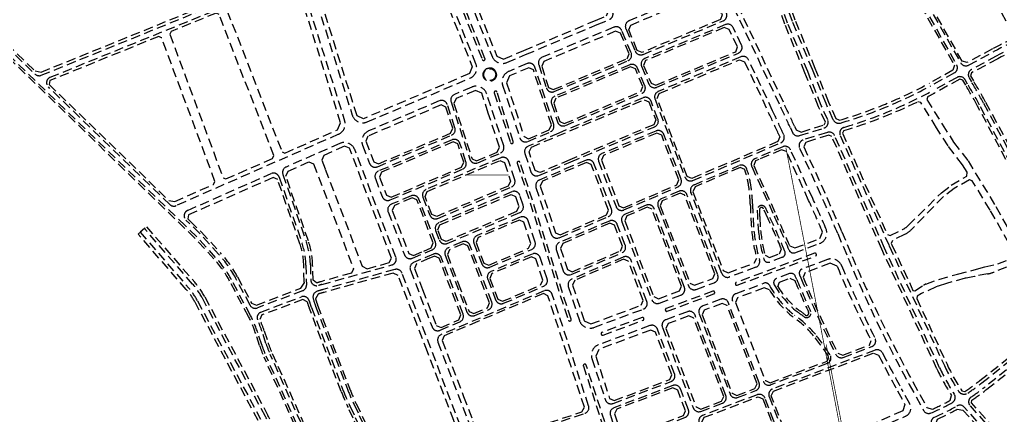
# Model space of a CAD drawing. Header units: metres. Extents: x 566631 to 571261, y 2062953 to 2068466.
# Drawn here: x 567717 to 569040, y 2066754 to 2067288 of the extents above; entities that cross this region are included whole.
import ezdxf

# ---------------------------------------------------------------- set-up
doc = ezdxf.new("R2010")
doc.units = ezdxf.units.M
doc.linetypes.add('HIDDEN', pattern=[0.375, 0.25, -0.125])
for name, color, linetype in [('DienHT', 1, 'CONTINUOUS'), ('Khung ban ve', 7, 'CONTINUOUS'), ('LogDg phu', 7, 'CONTINUOUS'), ('ViaHeSphu', 32, 'CONTINUOUS')]:
    doc.layers.add(name, color=color, linetype=linetype)
doc.linetypes.add('DIEN10KV', pattern='A,12.7,-5.08,["10KV",Standard,S=2.54,R=0,X=-2.54,Y=-1.27],-9.08', length=26.86)
doc.linetypes.add('DIEN22KV', pattern='A,12.7,-5.08,["22KV",Standard,S=2.54,R=0,X=-2.54,Y=-1.27],-9.08', length=26.86)

msp = doc.modelspace()

# ---------------------------------------------------------------- linework, layer by layer
at = {"layer": 'DienHT', "linetype": 'DIEN22KV', "const_width": 1}
msp.add_lwpolyline([(568750.4168927344, 2067115.062722928), (568802.0455495208, 2066848.869160182), (568860.7537771544, 2066543.857961365), (568860.7537771544, 2066543.857961365)], dxfattribs=at)
at = {"layer": 'DienHT', "linetype": 'DIEN10KV', "const_width": 1}
msp.add_lwpolyline([(568804.7400157839, 2066849.588967201), (568828.5245625777, 2066727.090775813), (568852.1787679545, 2066604.266548709), (568863.7217766722, 2066545.151668258)], dxfattribs=at)
at = {"layer": 'Khung ban ve', "color": 250, "const_width": 0.5}
msp.add_lwpolyline([(568319.0185861208, 2067078.168986404), (568376.37609031, 2067078.168986404)], dxfattribs=at)
msp.add_lwpolyline([(568319.0185861208, 2067078.168986404), (568376.37609031, 2067078.168986404)], dxfattribs=at)
at = {"layer": 'LogDg phu', "linetype": 'HIDDEN', "ltscale": 50}
for points in [[(568084.8612063822, 2067351.835601005, 0.3857000129483844), (568089.3594234255, 2067361.59269972), (568012.955237145, 2067604.913335437, 0.4692103096837983), (568000.1463557569, 2067610.165199229), (567610.6801082082, 2067403.270387099, 0.4142135623790936), (567607.3682264346, 2067392.452280097), (567641.9130313266, 2067327.423894923, 0.0785483068464029), (567698.240053604, 2067252.56933695), (567737.7776825039, 2067214.312854538, 0.2968628235798705), (567746.3478648246, 2067212.648823803), (567992.3687021811, 2067312.448867513), (568084.8612063822, 2067351.835601004)], [(568281.632557764, 2067419.513309305), (568354.3081728636, 2067238.026049705, 0.420381577504846), (568374.1007375151, 2067229.797471734), (568399.3171633314, 2067240.515404063), (568495.8678432521, 2067280.967387508), (568512.4260091643, 2067287.90478716, 0.4159209931380634), (568516.6950290691, 2067298.417693247), (568437.0291553668, 2067485.498354828, 0.414213562373095), (568426.5343849801, 2067489.72443984), (568303.8541711094, 2067437.482661654), (568285.9248891614, 2067429.847709439, 0.4078749683850534), (568281.6325577642, 2067419.513309305)], [(568106.9046979607, 2067345.77269119), (568165.5402129219, 2067159.039064795, 0.4431113964215293), (568185.7188131596, 2067149.728046666), (568324.3919119048, 2067208.669345448, 0.4080723318739908), (568332.4493750702, 2067228.050320048), (568259.6744519917, 2067409.785573875, 0.420580694254702), (568249.1134352197, 2067414.17202914), (568111.4029150037, 2067355.529789906, 0.3857000129572137), (568106.9046979608, 2067345.77269119)], [(568823.8808621631, 2067148.23461511, -0.3761676021640667), (568814.3129875032, 2067152.668229661), (568804.644852943, 2067174.477055077), (568786.3257847361, 2067220.24098721), (568759.3109093636, 2067285.365499977), (568735.3083044661, 2067351.057917455, -0.4313641506696754), (568740.5186491343, 2067361.464527991), (568873.6348239725, 2067401.494203267, -0.3516646878205615), (568882.9194823618, 2067397.740457098), (568899.2226314208, 2067368.613338987, 0.0270689173346393), (568934.895333048, 2067307.761125763), (568980.7244374447, 2067226.72936212, -0.4187821846252021), (568977.5903873671, 2067215.767108886), (568946.0937878478, 2067198.595380023, -0.0526550748731018), (568823.880862199, 2067148.234614989)], [(567758.4075169098, 2067209.986877992), (567995.0558442943, 2067305.984898609), (568085.5163911335, 2067344.506349408, -0.4433138350869086), (568096.2832935513, 2067339.542592725), (568155.3964208482, 2067151.28793793, -0.3823345870829578), (568147.12376182, 2067133.063271552), (567928.340502619, 2067036.849770943, -0.3047518507686627), (567919.5570872433, 2067038.423687834), (567755.8518183086, 2067196.824378938, -0.5421831543117327), (567758.4075169096, 2067209.986877992)], [(568712.1603026239, 2067352.716220227, 0.003422760220562704), (568680.2756923755, 2067342.014943622, 0.4500697631107843), (568671.6488157967, 2067321.282653321, -0.0023636765255383), (568679.8433765064, 2067304.178278298), (568743.4216999395, 2067169.846199458, -0.0038824073437812), (568756.5293794118, 2067141.586089865), (568759.2755277443, 2067135.542910464, 0.3783472389600339), (568768.9423374954, 2067131.215911942), (568801.8587960534, 2067141.489706057, 0.4482345643548724), (568806.7888196004, 2067152.368573563), (568798.1936817975, 2067171.756994214), (568779.8433093438, 2067217.59912931), (568752.7875878139, 2067282.822109536), (568728.3083047315, 2067349.819141345, 0.4013233229618085), (568718.3834390885, 2067354.701767802, 0.0017123829861753), (568712.1603020539, 2067352.71622004)], [(568658.9325399725, 2067319.992666756, 0.3875075220764906), (568640.1424902645, 2067327.447706429), (568612.3692214862, 2067316.940588594), (568583.9104109528, 2067304.844051638), (568538.8130756625, 2067285.949553308, 0.4142135623557235), (568534.5259200574, 2067275.479582113), (568547.2779772093, 2067245.043008088, 0.4142135623652329), (568557.7479484039, 2067240.755852483), (568665.8890156965, 2067286.06387794, 0.4275449078348104), (568670.0286069319, 2067296.864816688), (568668.9968778957, 2067299.044715414, 0.0029137928370708), (568658.9325399693, 2067319.992666754)], [(568555.7793486449, 2067224.751958738), (568565.8264239784, 2067200.771627689, 0.4142135623635859), (568576.2963951732, 2067196.484472083), (568686.4443554385, 2067242.633328506, 0.4275449078285262), (568690.5839466739, 2067253.434267254), (568679.4498043128, 2067276.9591482, 0.4010067137206239), (568669.1273974874, 2067280.915336252), (568560.06650425, 2067235.221929933, 0.4142135623685271), (568555.7793486447, 2067224.751958738)], [(569112.5465408277, 2067272.383644937, 0.043080790012444), (569034.1901482278, 2067238.421499863), (569000.6259295254, 2067220.298307816, 0.4199716497987101), (568997.4634277654, 2067209.32061751), (569000.6390094289, 2067203.705779816, -0.0163767425498413), (569016.994518012, 2067175.111757656), (569094.2562852788, 2067029.144561594), (569122.0918872529, 2066971.093823992), (569162.8823114536, 2066886.025995594, 0.3920925082310603), (569172.9963084937, 2066882.029233009), (569217.8702460693, 2066899.486093328, 0.0242973288909605), (569226.4304088182, 2066903.304621173), (569316.3471040933, 2066948.773030858, 0.4295298712572397), (569319.6788560275, 2066959.888494194), (569283.0864080384, 2067023.771275141), (569236.9614920896, 2067107.919318531), (569202.880488294, 2067168.18013695), (569174.830893235, 2067218.577475457), (569144.785065152, 2067276.067628979, 0.3684588840700843), (569135.1565558282, 2067279.948759656), (569112.5465408468, 2067272.383644943)], [(568058.5595033446, 2066513.898176384), (568075.8680527754, 2066514.025445129, 0.4026509643932814), (568087.7735664366, 2066525.637766636), (568088.0938839086, 2066535.555840196, -0.0198665913619254), (568089.2541134892, 2066551.63935411), (568095.3499190349, 2066605.965088272), (568102.4587511313, 2066645.49389672, 0.0208960391177567), (568103.558732051, 2066653.523023497), (568105.9446028562, 2066678.731292115, 0.0635668706987091), (568105.1439933273, 2066703.282928108), (568104.5710685058, 2066706.843045601, 0.0661146446801291), (568100.2563721938, 2066721.218006581), (568098.8108689387, 2066724.423544481), (568049.5533270037, 2066833.656724659, -0.0271413619227838), (568043.5609516489, 2066849.135566541), (568038.2793539937, 2066865.338989277, 0.0432131233820892), (568028.3686485947, 2066888.684368823), (568002.9487574124, 2066936.590552644, 0.0637268174827608), (567981.4130394458, 2066967.069742108), (567955.631601704, 2066995.169165721), (567940.2346990369, 2067010.067159164), (567694.0678482584, 2067248.25741133, -0.0785483068464243)], [(568747.6100409415, 2067132.208117046), (568745.6044699164, 2067136.621580572, 0.0038824073302834), (568732.575201394, 2067164.712636436), (568700.0051440552, 2067233.528598765, 0.4010067137192772), (568689.6827372301, 2067237.484786816), (568578.3105569968, 2067190.823017112, 0.4053206808252015), (568573.9326818968, 2067180.579176582), (568614.3249483308, 2067075.283510207, 0.4254584714605873), (568624.94296447, 2067070.794504302), (568743.4755012605, 2067121.544160993, 0.4206687823881205), (568747.6100409415, 2067132.208117046)], [(568360.1152646232, 2067213.508295876, 1), (568342.1152646228, 2067213.508295876, 1)], [(568949.4445142562, 2067192.449435626, -0.0516709319588205), (568828.7315101598, 2067142.392118137, 0.4520495027428676), (568823.7043981293, 2067131.483622282), (568889.7574407894, 2066982.484943522), (568964.1041924723, 2066821.204313587, 0.0332387489644907), (568983.1352221546, 2066786.730855259, 0.4203516407607388), (568995.7286585148, 2066784.124570862, 0.0197184345220533), (569014.6012081716, 2066797.91985202), (569058.4361536249, 2066832.694133925, -0.0736620386409435), (569084.7875464247, 2066847.714258181), (569152.4335822924, 2066874.029920745, 0.4366861312330234), (569156.7467406453, 2066884.944572262), (569115.7493986392, 2066970.443924688), (569088.8976061376, 2067026.44294214), (569011.6915654507, 2067172.304856494, 0.0164333376713954), (568995.4721269383, 2067200.653546207), (568992.0484714364, 2067206.707010425, 0.4096596515468622), (568981.2556179704, 2067209.792630007), (568949.4445143007, 2067192.449435649)], [(568298.9137574079, 2067176.85746773), (568324.1521261471, 2067099.571710339, 0.4397105859400415), (568334.8862662283, 2067094.692573132), (568365.3701187901, 2067107.649360556, 0.3891680866154892), (568369.8455380788, 2067117.495318052), (568346.9761734023, 2067187.526633794, 0.4397105859797211), (568326.8496607497, 2067196.675016058), (568303.3891766965, 2067186.703425226, 0.3891680866136108), (568298.9137574075, 2067176.85746773)], [(568957.7558849133, 2066818.254834072), (568883.3788792758, 2066979.601094001), (568816.1718333814, 2067131.202907306, 0.3809917600443357), (568806.4747361845, 2067135.59738288), (568773.7641851355, 2067125.387856048, 0.4510131724016183), (568768.8644490341, 2067114.441511491), (568797.5061884682, 2067051.412443587, -0.007087609813752332), (568820.2968266461, 2066999.31090412), (568834.2499174622, 2066966.140044905, 0.02642406657281942), (568916.842483718, 2066795.60056567), (568936.042787409, 2066760.77368732, 0.384516288836989), (568946.1743029015, 2066757.271946006, 0.02677567969332722), (568974.6798634053, 2066771.215738378, 0.4330856724836992), (568977.509573656, 2066782.537366415, -0.03365917659321261), (568957.7558849005, 2066818.254834099)], [(568168.940319291, 2067112.36795312, 0.4284836386867742), (568148.8945583267, 2067120.732897148), (568076.4893338096, 2067088.891520717, 0.3908772862600305), (568072.1518578614, 2067078.945893973), (568103.5928916817, 2066988.333123245, -0.0780149293577969), (568109.2580758019, 2066956.891723018), (568109.7144376204, 2066936.66192064, 0.4942825158247872), (568119.9847716434, 2066929.171860854, -0.00393215218389196), (568124.4588683245, 2066930.459119525), (568219.1324334888, 2066956.893629513, 0.4418880545832342), (568224.4515837596, 2066967.460752833), (568168.940319291, 2067112.36795312)], [(568754.9440272364, 2066976.705435112, 0.4013463860179203), (568762.5624671736, 2066973.421683433), (568795.9479531253, 2066985.849856402, 0.4283076878508445), (568804.5058270307, 2067005.807319299, 0.0055691158506067), (568786.5812790791, 2067046.44793406), (568756.7138425858, 2067112.174273314, 0.4077876735345745), (568746.2818364145, 2067116.21888333), (568708.5820219179, 2067100.077723317, 0.4206687822942198), (568704.4474822389, 2067089.413767265), (568734.6879594809, 2067022.866513808, -0.006506451846918), (568754.9440272611, 2066976.705435123)], [(568444.7062790324, 2066993.626241834), (568510.868225591, 2067021.953451943, 0.4030557525406504), (568515.1887345591, 2067032.172994689), (568491.6500875811, 2067093.534184293, 0.4231627183751505), (568481.0893968856, 2067098.047470561), (568462.6916593451, 2067090.339342802), (568417.8724582706, 2067071.289491437, 0.3891680867036537), (568413.39703898, 2067061.44353394), (568433.9527661018, 2066998.497114724, 0.4404962572619631), (568444.706279032, 2066993.626241834)], [(568709.9514135617, 2066953.836547685), (568674.4640503376, 2066940.62592409, -0.4113089072063473), (568664.2037799989, 2066945.258005768), (568622.210224843, 2067054.727955438, -0.4030573601334253), (568626.530774493, 2067064.947515603), (568687.0956403323, 2067090.878337909, -0.4435910959228001), (568697.8744627293, 2067085.928579678, -0.0487256973396804), (568703.6798101054, 2067060.601970824, -0.0254737783823164), (568705.410579381, 2067039.125118717, 0.0053214994487347), (568706.1592470101, 2067020.474534956, 0.0088902166323174), (568707.3886660296, 2067002.5661966, 0.0446714079429164), (568714.8527961868, 2066963.531050714, -0.3915047555011946), (568709.9514135617, 2066953.836547685, 5.552643686455902)], [(568293.729655209, 2066985.896084739), (568391.5520219564, 2067027.474281218, 0.3891680866202217), (568396.0274412446, 2067037.320238713), (568391.656474025, 2067050.705157349, 0.439710585964228), (568380.9223339437, 2067055.584294555), (568282.4493552882, 2067013.729563469, 0.4036891858090061), (568278.1081180857, 2067003.505168547), (568283.1296972136, 2066990.396784521, 0.4248168470838066), (568293.729655209, 2066985.896084739)], [(568720.746778461, 2066964.744027008, -0.0451479992057853), (568713.3628658629, 2067003.123481882, -0.0139193152008694), (568711.7419950668, 2067030.843796818, -0.8161875295811157), (568723.1828707991, 2067033.550346475, -0.0082788445160583), (568749.1078089973, 2066975.100352341, -0.4273209552340473), (568745.6768165886, 2066967.135784632), (568728.6058471948, 2066960.780898539, -0.4366718292284395), (568720.7467793573, 2066964.744027266)], [(568058.670893617, 2066513.898478422, -0.428087776788788), (568046.592155729, 2066526.375427888), (568047.1396219718, 2066540.129369692), (568060.4825342322, 2066694.567092553, 0.1449760631919197), (568048.6738243675, 2066752.298297579), (567963.611083256, 2066911.886288755, 0.0564276878372632), (567950.3834751834, 2066931.119948934), (567885.3782534542, 2067005.960968396), (567879.7159434996, 2067001.042813663), (567944.7211652289, 2066926.201794201, -0.0564276878181174), (567956.9925606683, 2066908.358519098), (568042.055301781, 2066748.770527919, -0.1449760631919197), (568053.0103699688, 2066695.212663013), (568039.6524779815, 2066540.601557098), (568039.0389921404, 2066525.189011272, -0.4004741393372895), (568027.1367200689, 2066513.6666095), (568008.1760458909, 2066513.527192779, 0.1450850854475126), (567909.9632183514, 2066483.628661577), (567745.2221855847, 2066374.828894912, -0.6176505986024498), (567726.6297684886, 2066385.546460056), (567728.793776435, 2066422.357467605), (567726.2232799886, 2066467.781951574), (567711.2140616528, 2066517.870888848)], [(568817.8250768329, 2066836.148860676, 0.3861264748968446), (568827.8318525982, 2066832.213316005), (568866.3552822993, 2066846.813667666, 0.4435265676684345), (568870.6838573542, 2066857.855365279, -0.0149544042924038), (568825.5217433759, 2066955.966421942, 0.4010578433283185), (568806.4814643109, 2066964.162071849), (568772.3516225312, 2066951.456802927, 0.4265118687917944), (568768.9142410068, 2066943.507366166), (568770.6477632303, 2066939.386241866, 0.0152351769653123), (568817.8250768984, 2066836.148860708)], [(568175.0838441561, 2066753.932099461), (568191.6651982021, 2066718.975562862, -0.0792946513970787), (568221.348036331, 2066627.396362095, -0.0237007289004742), (568224.4558817918, 2066599.212455132), (568228.9178734658, 2066527.5091807, 0.4715908907906997), (568238.9126856421, 2066520.26273697), (568356.067112326, 2066550.677438397, 0.4196438798697929), (568361.761643957, 2066560.573940995), (568333.350082455, 2066662.239341458), (568311.7036332542, 2066739.697066773), (568232.7155336593, 2066945.88844933, 0.3870702331299271), (568223.0934887321, 2066950.731877511), (568126.3413847366, 2066923.717003244, 0.007279190113542612), (568118.270874713, 2066921.3363988, 0.4009284949032153), (568112.9060963326, 2066911.672642078, 0.02769555515208818), (568116.1940352926, 2066901.450785489), (568159.2036471404, 2066789.428214869, 0.0190844642849442), (568168.1284539334, 2066768.595338191), (568175.083844156, 2066753.93209946)], [(568774.4848528904, 2066887.159767217, 0.7913794104138381), (568783.74663906, 2066894.274188695, -0.00624228429701), (568765.1171411232, 2066937.05982421), (568763.091675967, 2066941.874988136, 0.4020212826480682), (568755.4678132774, 2066945.171589586), (568737.8305437561, 2066938.605891047, 0.4617473282342625), (568734.7046667443, 2066930.02300513, 0.0954076076950561), (568765.4204084413, 2066894.006522352, -0.0185013721038563), (568774.4848528901, 2066887.159767217)], [(569000.352989969, 2066778.79999381, 0.4548205589435198), (568998.8800115397, 2066766.830697773), (569079.8953946268, 2066676.532229343, 0.3503928818256195), (569090.9767050676, 2066674.68153359), (569376.5618103638, 2066833.888937194, 0.4237377244055677), (569382.1160403364, 2066854.71515709), (569334.9715422711, 2066933.190654093), (569331.1262492831, 2066939.903733515, 0.3990613559192862), (569320.5743570665, 2066943.066560492), (569229.5892201916, 2066897.057869161, -0.0242973288736875), (569220.4081129989, 2066892.96234966), (569087.3254133504, 2066841.190514511, 0.0736125932369016), (569062.7711781093, 2066827.197958053), (569018.9516343054, 2066792.435894283, -0.0190034136680792), (569000.3529896664, 2066778.799994257)], [(568806.0724649543, 2066823.966524005), (568730.2846897222, 2066795.243012662, -0.4130355195564359), (568719.9802074459, 2066799.858487131, 7.44265e-11), (568678.5308716185, 2066907.909750952, -0.4171241956571831), (568683.2091670709, 2066918.272386891), (568720.7734709639, 2066932.25617814, -0.3742216240435908), (568728.1470574738, 2066929.482360131, 0.1011089872985798), (568761.8283046192, 2066889.196727648, -0.0651947867272916), (568790.1529589137, 2066863.394264623, -0.0251464230253944), (568809.9638348689, 2066835.777779675, -0.4770633439102991), (568806.0724649543, 2066823.966524005, -1.448410529106205)], [(568169.6627975078, 2066751.360669263), (568185.3672640816, 2066718.252772343, -0.4416437550167733), (568180.8836990411, 2066707.309697079), (568133.8144749538, 2066690.118756508, 0.0137074537000322), (568123.3935970028, 2066685.985640591, -0.5226852375428929), (568112.2511472782, 2066692.944415031, 0.0275783817485838), (568111.0677765026, 2066704.236234404), (568110.4948516794, 2066707.796351905, 0.0661146446914275), (568105.7259768101, 2066723.684466664), (568104.2804735547, 2066726.890004565), (568055.0229316275, 2066836.123184726, -0.0271413619513791), (568049.2655513771, 2066850.995013218), (568043.98395372, 2066867.198435959, 0.0267851043477712), (568038.0809987088, 2066882.478602553, -0.4320092690723897), (568042.5465376346, 2066893.238812776), (568097.0056999647, 2066913.851689201, -0.4407011509420889), (568107.5429748425, 2066908.52094977, 0.0235858846428654), (568110.5926895171, 2066899.300221489), (568153.6023013648, 2066787.277650869, 0.0190844642851086), (568162.707407285, 2066766.023907995), (568169.6627975076, 2066751.360669263)], [(568880.6074771275, 2066838.193119821, 0.0075862808186762), (568906.3336980748, 2066789.806998177)], [(569070.630887409, 2066676.376289715), (568990.9679238448, 2066765.167372672, 0.353507188049236), (568981.040659413, 2066766.768829654, -0.02767274996525433), (568951.0257109122, 2066751.736150939, 0.4422778681918337), (568947.2013002917, 2066740.533581892), (569003.5385351344, 2066638.34509277, 0.4087170928909803), (569015.6163469478, 2066634.728377019), (569068.1313374384, 2066662.405794201, 0.4881878365759625), (569070.6308874085, 2066676.376289715)]]:
    msp.add_lwpolyline(points, format="xyb", dxfattribs=at)
for points in [[(568344.6063212935, 2067235.352673897), (568199.8493577624, 2067596.843176364, 1.000000000010675), (568196.1360623864, 2067595.356206833), (568340.8938978955, 2067233.863526842, 0.9915047696054726)], [(568890.5373183163, 2067396.414980214), (568904.5084841854, 2067371.454170678, 0.0271892968854637), (568940.0148065076, 2067310.897184647), (568986.1385874138, 2067229.344394953, 0.4084788244122654), (568996.902989198, 2067226.243338298), (569030.8643169932, 2067244.580951673, -0.0430807900198808), (569110.3254321441, 2067279.021918524), (569129.8253794094, 2067285.546431581, 0.448039578857615), (569134.535254803, 2067296.518640621), (569118.8376494078, 2067330.125789921), (569094.1648233071, 2067383.790259986), (569071.1562221436, 2067433.317769002, 0.0297455351586553), (569063.0339720732, 2067448.386432982, 0.339472375304798), (569048.2337013534, 2067453.998238732), (568895.2143982225, 2067407.983447348, 0.4796569134091218)], [(568537.4568990539, 2067232.254481048, 0.4142135623620418), (568541.7440546588, 2067242.724452243), (568528.9919975058, 2067273.161026266, 0.4142135623794252), (568518.5220263109, 2067277.448181871), (568421.6983108493, 2067236.881804315, 0.3906510963967935), (568417.1849389591, 2067227.019830772), (568427.4627970664, 2067195.546637857, 0.4381752584753), (568438.1589845464, 2067190.651484601)], [(568412.0411462183, 2067223.44305974, 0.4397106070318976), (568401.3070061367, 2067228.322196949), (568376.7323285788, 2067217.877031841, 0.3891680866120036), (568368.3409174132, 2067199.415861536), (568391.58610303, 2067128.233694644, 0.4397105859745972), (568402.3202431117, 2067123.354557436), (568432.8040956685, 2067136.311344859, 0.3891680866214821), (568437.279514957, 2067146.157302354)], [(568556.0053458237, 2067187.983100647, 0.4142135623754175), (568560.2925014289, 2067198.453071843), (568550.2454260954, 2067222.433402892, 0.4142136437433808), (568539.7754549003, 2067226.720558497), (568438.8280743633, 2067184.426482786, 0.3906510963870449), (568434.3147024732, 2067174.564509242), (568442.4124088614, 2067149.767448158, 0.4381752584698797), (568453.1085963415, 2067144.872294902)], [(568360.8743477571, 2067190.066466369, 0.4142135623399661), (568358.4784026732, 2067191.282791636), (568358.2882831807, 2067191.220706383, 0.4142135623622499), (568357.0719579147, 2067188.824761298), (568378.9342678653, 2067121.877281454, 0.4142135623693547), (568381.3302129493, 2067120.660956188), (568381.5203324417, 2067120.723041441, 0.4142135623507612), (568382.7366577075, 2067123.118986526)], [(568304.083046779, 2067141.699639687), (568293.8007484043, 2067173.186429733, 0.4397105859824377), (568283.066608323, 2067178.065566941), (568187.6440272946, 2067137.507369933, 0.4036891858150979), (568179.5042075401, 2067118.336629453), (568188.9016163717, 2067093.805532626, 0.4248168470727124), (568199.501574367, 2067089.304832845), (568299.6076274903, 2067131.853682192, 0.3891680866110895)], [(568577.887254746, 2067153.517981517), (568568.5707831879, 2067177.804414727, 0.4231627181591995), (568558.0100924976, 2067182.317700997), (568444.0292311048, 2067134.562968206), (568402.9163879032, 2067117.088458776, 0.3891680866209968), (568398.4409686143, 2067107.24250128), (568406.5421733961, 2067082.434727305, 0.4397105859952421), (568417.2763134775, 2067077.555590096), (568460.3588557751, 2067095.86729599), (568573.5093796456, 2067143.274140986, 0.4053206808299867)], [(568585.7704229874, 2067132.967922645, 0.423162718184272), (568575.2097322964, 2067137.481208916), (568502.3126097752, 2067106.939391957, 0.4053206808217786), (568497.9347346749, 2067096.695551426), (568521.4092004607, 2067035.501671113, 0.4254584714902359), (568532.0272166007, 2067031.012665209), (568604.7038906778, 2067062.129153213, 0.4030573601299155), (568609.0244403278, 2067072.348713378)], [(568319.0391171433, 2067095.900672346), (568310.9379123624, 2067120.708446324, 0.4397105859671833), (568300.2037722813, 2067125.587583531), (568201.1180556095, 2067083.472415672, 0.4036891858219268), (568196.776818407, 2067073.24802075), (568206.0838753582, 2067048.95277944, 0.4248168470723241), (568216.6838333536, 2067044.452079658), (568314.5636978539, 2067086.05471485, 0.3891680866288472)], [(568376.7004036594, 2067096.504124687, 0.4397105859558481), (568365.9662635782, 2067101.383261895), (568265.2670963018, 2067058.582316657, 0.4036891858090061), (568260.9258590993, 2067048.357921735), (568270.2329160504, 2067024.062680424, 0.4248168470839781), (568280.8328740457, 2067019.561980643), (568380.3261891528, 2067061.850393215, 0.3891680866269306), (568384.8016084412, 2067071.696350711)], [(568391.8449171903, 2067095.227376646, 0.4142135623619029), (568389.448972106, 2067096.443701911), (568389.2588526136, 2067096.381616657, 0.414213562350761), (568388.0425273476, 2067093.985671573), (568457.090422625, 2066882.54495063, 0.4142135623619029), (568459.4863677094, 2066881.328625364), (568459.6764872016, 2066881.390710618, 0.4142135623722575), (568460.8928124678, 2066883.786655702)], [(568056.2855215275, 2067080.0065653, -0.4379413768658309), (568067.0639473054, 2067075.305889942), (568097.9244285333, 2066986.366266474, -0.07801492935798401), (568103.2596019276, 2066956.756404126), (568103.8712721027, 2066929.642026368, -0.3179900192681191), (568098.7052497419, 2066921.97961615), (568037.6704762412, 2066898.877860819, -0.3777712692382486), (568027.7717585848, 2066902.610086767), (568008.248838545, 2066939.402871968, 0.0637268174550671), (567985.8341116898, 2066971.126109968), (567959.9320405489, 2066999.35701302), (567941.2912981772, 2067017.393735317, -0.5328585269167433), (567943.6337637226, 2067030.466120528)], [(568616.9097168403, 2067051.793158609, 0.4254584715059539), (568606.2917006997, 2067056.282164513), (568582.3727476159, 2067046.041274624, 0.4030554755306479), (568578.0522456575, 2067035.821734878), (568619.2174104443, 2066928.511255909, 0.4113089072316717), (568629.4776807821, 2066923.879174233), (568653.8452976253, 2066932.950330405, 0.4171241956447262), (568658.5235930772, 2066943.312966342)], [(568255.6068739544, 2067045.470275859, 0.4248168470909468), (568245.006915959, 2067049.970975641), (568218.300314596, 2067038.619662483, 0.4036891857982863), (568213.9590773942, 2067028.395267561), (568236.1629155081, 2066970.434130348, 0.4248168470821627), (568246.7628735036, 2066965.933430566), (568273.4694748665, 2066977.284743723, 0.4036891857977516), (568277.8107120689, 2066987.509138645)], [(568572.7517376553, 2067032.88693805, 0.4254584714944889), (568562.133721515, 2067037.375943953), (568533.6149789311, 2067025.165656089, 0.4030554755259823), (568529.2944769728, 2067014.946116344), (568569.544960726, 2066910.020052939, 0.4113089072181526), (568579.8052310636, 2066905.387971263), (568608.8589280708, 2066916.203580547, 0.4171241956567214), (568613.5372235226, 2066926.566216485)], [(568412.2298508061, 2066987.704690761), (568402.882306827, 2067016.329045349, 0.4397105859733988), (568392.1481667457, 2067021.208182557), (568334.024662559, 2066996.503500412, 0.4036891857811841), (568329.6834253568, 2066986.27910549), (568340.4223372217, 2066958.246134748, 0.4248168470851132), (568351.0222952173, 2066953.745434966), (568407.7544315172, 2066977.858733265, 0.3891680866276778)], [(568523.0740110714, 2067011.61743992, 0.425458471497892), (568512.4559949308, 2067016.106445824), (568445.2652628857, 2066987.338761636, 0.3884104105729417), (568440.8092164464, 2066977.501068457), (568450.1589214614, 2066948.870096274, 0.4404962572678577), (568460.9124343917, 2066943.999223384), (568529.5061518927, 2066973.367595217, 0.4030557525199798), (568533.8266608603, 2066983.587137964)], [(568324.3644402097, 2066983.391459615, 0.4248168470971212), (568313.7644822139, 2066987.892159398), (568295.3461364465, 2066980.063667564, 0.4036891858121993), (568291.0048992439, 2066969.839272642), (568320.3579250122, 2066893.21581928, 0.4248168470422459), (568330.9578830072, 2066888.715119498), (568349.3762287721, 2066896.54361133, 0.4036891857992125), (568353.717465975, 2066906.768006252)], [(568285.6859140976, 2066966.951626765, 0.4248168471006172), (568275.0859561018, 2066971.452326546), (568248.3793547453, 2066960.101013391, 0.4036891857702847), (568244.0381175429, 2066949.87661847), (568273.3911582257, 2066873.253126161, 0.4248153085718477), (568283.9911013017, 2066868.752465325), (568310.6977026636, 2066880.103778482, 0.4036891857977519), (568315.038939866, 2066890.328173403)], [(568419.0847163883, 2066966.713497397, 0.4397105859662904), (568408.3505763069, 2066971.592634605), (568352.6387764586, 2066947.913017792, 0.4036891858006955), (568348.2975392563, 2066937.68862287), (568359.0364511218, 2066909.655652128, 0.424816847080065), (568369.6364091171, 2066905.154952346), (568423.9568410793, 2066928.243185313, 0.3891678770641484), (568428.4322603678, 2066938.089142808)], [(568541.7119373728, 2066963.031583195, 0.425458471489857), (568531.0939212325, 2066967.520589099), (568461.4714182455, 2066937.711743185, 0.38841041059075), (568457.015371806, 2066927.874050006), (568472.02160726, 2066881.921465494, 0.4261932547605511), (568491.513670625, 2066872.520311751), (568558.249262321, 2066897.363486957, 0.4171240984284892), (568562.9275577735, 2066907.726122896)], [(568790.4646704607, 2066968.870040431, 0.4142135623241873), (568791.5824336594, 2066971.313522667), (568791.5126589695, 2066971.500956646, 0.4142135624297197), (568789.0691767347, 2066972.618719844), (568683.4820867564, 2066933.312578834, 0.4142135623499245), (568682.3643235577, 2066930.869096599), (568682.4340982467, 2066930.681662619, 0.4142135624297197), (568684.8775804818, 2066929.56389942)], [(568435.287125945, 2066917.097949441, 0.4397105859919745), (568424.5529858628, 2066921.977086649), (568285.6075825414, 2066862.92004815, 0.4036891857913516), (568281.2663453385, 2066852.695653228), (568323.1099923302, 2066743.466548205), (568330.566519755, 2066716.784774778, 0.427146065872428), (568340.7609779479, 2066711.335278042), (568479.2609391408, 2066756.69014059, 0.4139720305198049), (568484.3760377753, 2066766.776279735)], [(568653.200223531, 2066917.77159925, 0.4142135623143804), (568654.3179867296, 2066920.215081486), (568654.2482120381, 2066920.402515469, 0.4142135624297198), (568651.8047298032, 2066921.520278668), (568589.008550876, 2066898.143600095, 0.4190676819361066), (568587.901997556, 2066895.670750386), (568587.9748735353, 2066895.484470896, 0.4093760470295618), (568590.4071458915, 2066894.396075172)], [(568672.8506846963, 2066905.964711528, 0.4113089072274461), (568662.5904143585, 2066910.596793205), (568638.2227975158, 2066901.525637033, 0.4171241956482814), (568633.5445020639, 2066891.163001095), (568675.0953345004, 2066782.847153131, 0.4130355195380142), (568685.3998167769, 2066778.231678663), (568709.7124562893, 2066787.446151246, 0.415392587362401), (568714.3465398033, 2066797.792179974)], [(568627.8643151422, 2066889.217961669, 0.41130890726263), (568617.6040448034, 2066893.850043348), (568588.5503477972, 2066883.034434064, 0.4171241956401709), (568583.8720523454, 2066872.671798126), (568625.534953955, 2066764.063805173, 0.4130355195375067), (568635.8394362311, 2066759.448330705), (568664.8275833437, 2066770.434817247, 0.4153925873500219), (568669.4616668578, 2066780.780845975)], [(568557.791059246, 2066882.254320918, 0.4190676818882992), (568558.8976125659, 2066884.727170627), (568558.8247365919, 2066884.913450107, 0.4093760470319671), (568556.3924642357, 2066886.001845831), (568502.4060467569, 2066865.904713326, 0.4142135623499244), (568501.2882835581, 2066863.461231092), (568501.3580582449, 2066863.273797122, 0.4142135624086047), (568503.8015404796, 2066862.156033923)], [(568577.2546493935, 2066870.37786808, 0.411308907240148), (568566.9943790553, 2066875.009949757), (568497.8243983304, 2066849.260542185, 0.4023344966095622), (568488.7985378774, 2066830.5466004), (568506.8918231222, 2066775.140751156, 0.4279383144346128), (568517.331802188, 2066770.143409702), (568595.7076491644, 2066799.847798352, 0.4153925873499807), (568600.3417326782, 2066810.193827079)], [(568911.7173281419, 2066752.883585856, 0.4416603488642011), (568917.4312023133, 2066769.67755458), (568906.3336980889, 2066789.806998151, -0.0075862808227402), (568880.6074770996, 2066838.193119806, 0.3819979999901298), (568870.6524617691, 2066842.025827975), (568732.4938668645, 2066789.663821589, 0.4153925873090499), (568727.8597833515, 2066779.317792861), (568759.8896091563, 2066695.821565741, 0.4273845288264494), (568770.5554996554, 2066691.35324213)], [(568481.1240782202, 2066821.833812692, 0.4142135613689459), (568478.7281331418, 2066823.050137959), (568478.5380136435, 2066822.988052705, 0.4142135623507612), (568477.3216883775, 2066820.59210762), (568508.1433529542, 2066726.208999308, 0.4142135630160996), (568510.5392980425, 2066724.992674043), (568510.7294175306, 2066725.054759296, 0.4142135623760472), (568511.9457427965, 2066727.450704379)], [(568618.9661847949, 2066761.643095226), (568608.2213085736, 2066789.653132833, 0.4130355195331826), (568597.9168262975, 2066794.268607301), (568518.4982130751, 2066764.169011009, 0.4006207269376262), (568513.7286327714, 2066754.204849267), (568523.0515550205, 2066725.655892145, 0.4279383144450569), (568533.4915340864, 2066720.658550691), (568614.332101281, 2066751.297066498, 0.4153925873541624)], [(568729.9323147297, 2066735.825750205, 0.4011641289369684), (568734.2049900207, 2066746.024628077), (568722.2261156989, 2066777.251485729, 0.413035519527469), (568711.9216334224, 2066781.866960198), (568638.0486133671, 2066753.869139657, 0.4153925873483075), (568633.4145298532, 2066743.523110929), (568646.7745176696, 2066708.695928794, 0.4273845288333998), (568657.4404081691, 2066704.227605183)]]:
    msp.add_lwpolyline(points, format="xyb", close=True, dxfattribs=at)
msp.add_circle((568351.1152646232, 2067213.508295876), 9, dxfattribs=at)
at = {"layer": 'ViaHeSphu', "linetype": 'HIDDEN', "ltscale": 50}
for points in [[(568083.28213305, 2067360.918965924), (568008.8661506315, 2067597.907867092), (568002.9526097538, 2067600.332521539), (567615.3714989743, 2067394.439144119), (567613.3015728659, 2067387.677827243), (567644.5624042221, 2067328.831312154, 0.0785483068178036), (567700.3261562628, 2067254.725299774), (567737.8242824278, 2067218.442233639), (567746.0508443369, 2067216.844922014), (567990.8331924023, 2067316.14256403), (568080.1797851233, 2067354.189651913)], [(568643.383845514, 2067322.258949021), (568653.0094617069, 2067318.449117353, -0.0030657955544431), (568663.5736286229, 2067296.477933902), (568664.6463397364, 2067294.211445797), (568662.173722204, 2067287.759941531), (568556.588670481, 2067243.522813758), (568550.0449384846, 2067246.202286011), (568538.4521592555, 2067273.871898761), (568541.1316315089, 2067280.415630758), (568586.2432530301, 2067299.316114612), (568614.6052024462, 2067311.371480341)], [(568739.6384022865, 2067123.16471311), (568631.8146154996, 2067077.000003306), (568623.5829769223, 2067073.475630647), (568617.1957518196, 2067076.175974178), (568576.7873919213, 2067181.513593439), (568579.6081958397, 2067188.11402512), (568687.8678968812, 2067233.471754739), (568694.6184835989, 2067230.884510217), (568727.1519521214, 2067162.145854925, -0.0038824073302738), (568740.1420152218, 2067134.139325808), (568742.1662835468, 2067129.684716967)], [(568751.2690848078, 2067109.65307468), (568744.6041122754, 2067112.237161981), (568713.8381106983, 2067099.064711106), (568709.6605978791, 2067097.276110718), (568707.1327166187, 2067090.75610686), (568737.4191868281, 2067024.10764119, -0.0058450247397376), (568755.6993373446, 2066982.598744077), (568762.3408221612, 2066979.741427891), (568796.1218478644, 2066992.316845586), (568799.9479867428, 2067001.202946733, 0.0058760334058934), (568781.1188243845, 2067043.965679296)], [(568694.856193846, 2067085.524901326), (568688.7527711642, 2067088.324433341), (568627.884036838, 2067062.263509864), (568625.078408148, 2067055.627249777), (568665.912539102, 2066949.179718869), (568672.3891865629, 2066946.255784212), (568707.7311618092, 2066959.412285283), (568711.0626644188, 2066965.969733068, -0.0409388741443204), (568704.4015574893, 2067002.287667521, -0.0089000415916636), (568703.1631115244, 2067020.32231094, -0.0053214994461256), (568702.411882657, 2067039.036699499, 0.0254737783807321), (568700.7056523192, 2067060.209051668, 0.0315806466967592), (568697.1702168026, 2067078.157181038, 0.0005583896675777)], [(568921.7774383703, 2066922.578657092), (568924.2937357342, 2066921.849037884), (568936.1335324643, 2066929.511928009, -0.0579261685362846), (568939.239420194, 2066931.045678485), (568956.8297365115, 2066937.326837448), (568981.7039999999, 2066944.567), (569007.6869999999, 2066951.020999999), (569018.6866934432, 2066954.158564062), (569036.0286886438, 2066958.517323628), (569058.9334972266, 2066966.952521939), (569060.0561343485, 2066969.996718965), (569025.8526228713, 2067030.95465227), (569001.7582119305, 2067070.503722241), (568998.2581596186, 2067071.450085634), (568977.3254158685, 2067060.137115571), (568962.9018330568, 2067048.954329237), (568920.2840598328, 2067005.200634842, -0.0846883141605385), (568910.1895084257, 2066997.922688186), (568894.0704092919, 2066990.02277872), (568892.5923642957, 2066985.959938834), (568893.4023330829, 2066984.132857534)], [(568819.3734893346, 2066955.096508825), (568810.0941972764, 2066959.1047032), (568776.3167441494, 2066946.530615441), (568773.5696166436, 2066940.177413513, 0.0151188513377494), (568820.3098961738, 2066837.892168555), (568827.2060309862, 2066835.184363856), (568862.9676364922, 2066848.737986173), (568865.4107864175, 2066854.983993855, -0.0152064002932064)], [(568808.0700412302, 2066833.173590214, 0.0259829699384383), (568787.8336360937, 2066861.490928586, 0.0652846825862738), (568760.0347673703, 2066886.789962383, -0.0911024672180439), (568728.175476969, 2066923.342513803), (568721.0201505028, 2066925.945753152), (568685.2835690217, 2066912.642354875), (568682.3885179735, 2066906.229685913), (568722.77399724, 2066800.95171251), (568729.240265195, 2066798.055410314), (568806.0550019771, 2066827.16813934)], [(568429.5240598256, 2066915.417537608), (568423.370336391, 2066918.214674664), (568335.1319209872, 2066880.710019084), (568289.7068818085, 2066861.402663651), (568286.8939444446, 2066854.777689904), (568315.6614055359, 2066779.68280085), (568328.679530089, 2066745.700148854, -0.0233361501234703), (568328.9137210317, 2066744.991492759), (568336.3700780894, 2066718.310328961), (568342.4675283867, 2066715.050886778), (568475.4723672303, 2066758.60625049), (568478.6719415162, 2066764.915288449)], [(568767.3542971619, 2066698.684840027), (568760.9799984926, 2066701.355262084), (568730.653544141, 2066780.411093848), (568733.5382156835, 2066786.851395272), (568868.4058031896, 2066837.966112239), (568875.3556327303, 2066835.285327607, 0.0075596514454939), (568901.0793052807, 2066786.91021438), (568911.0063339811, 2066768.90386268), (568907.9690144404, 2066759.976706106)], [(568981.4866255446, 2066762.42151268), (568989.159749502, 2066761.193013408), (569067.2177710151, 2066674.190773552), (569066.134491024, 2066668.136100336), (569016.4070225448, 2066641.927167672), (569006.8348924052, 2066644.793500858), (568952.8333923396, 2066742.745267881), (568955.0063165502, 2066749.113966248, 0.02410838234794035)]]:
    msp.add_lwpolyline(points, format="xyb", close=True, dxfattribs=at)
for points in [[(568287.5900887202, 2067420.776051084), (568360.6574683179, 2067238.207410551), (568369.7006570614, 2067234.446754226), (568396.9843597959, 2067246.043357239), (568493.6240076625, 2067286.532615718), (568508.7347744887, 2067292.863596402), (568511.387412434, 2067299.395993586), (568433.2807076157, 2067482.815233601), (568426.7214761239, 2067485.456536734), (568303.7141246605, 2067433.075451245), (568290.331623261, 2067427.376686566)], [(568254.4597144637, 2067406.667910834), (568327.5186399849, 2067224.122158792), (568323.677392537, 2067214.885130448), (568180.6801407278, 2067154.105903473), (568172.1408246552, 2067158.04620289), (568112.9819883297, 2067346.446424985), (568116.0843362564, 2067353.175738996), (568248.0007143801, 2067409.350617957)], [(567991.4211800836, 2067074.416634847), (567995.2106886185, 2067072.811579572), (568058.273648011, 2067100.544542792), (568059.9326042577, 2067104.548278992), (567985.9751013587, 2067294.747547646), (567982.1079016256, 2067296.415890055), (567921.4069810288, 2067271.792144384), (567919.670333584, 2067267.851695319)], [(568536.2976211314, 2067235.021442323), (568538.9770933846, 2067241.56517432), (568527.3843141543, 2067269.234787068), (568520.8405821575, 2067271.91425932), (568424.1516062382, 2067231.404333793), (568421.0921354535, 2067224.719216618), (568430.4458826012, 2067196.075866479), (568436.6096160661, 2067193.255009047)], [(568575.1371172504, 2067199.251433358), (568682.7290619463, 2067244.329392096), (568685.2016794786, 2067250.780896361), (568674.0631438568, 2067274.315059651), (568667.3125571392, 2067276.902304173), (568561.2257821738, 2067232.454968658), (568558.5463099204, 2067225.911236661), (568568.5933852536, 2067201.930905611)], [(568409.9840938135, 2067220.07810221), (568403.8303703787, 2067222.875239265), (568377.9240670896, 2067211.864082983), (568373.6548220331, 2067202.471710412), (568397.3491691514, 2067129.914106481), (568403.5028925862, 2067127.116969425), (568431.2498327133, 2067138.910465808), (568434.2992934682, 2067145.619303358)], [(568554.8460679008, 2067190.750061922), (568557.525540154, 2067197.29379392), (568547.4784648207, 2067221.274124969), (568540.9347328239, 2067223.953597222), (568440.3470190149, 2067181.810211623), (568437.2875482298, 2067175.125094448), (568445.3954943958, 2067150.296676782), (568451.5592278604, 2067147.47581935)], [(568302.828733295, 2067174.533031266), (568327.1439329486, 2067100.074232413), (568333.2976563836, 2067097.277095358), (568361.0445965104, 2067109.070591741), (568364.0940572657, 2067115.779429292), (568349.1264015904, 2067161.613873555), (568340.3997101478, 2067188.337033222), (568331.784497339, 2067192.253025099), (568305.8781940499, 2067181.241868818)], [(568298.0533645347, 2067134.45280314), (568301.10282529, 2067141.161640691), (568291.7436960007, 2067169.821472201), (568285.5899725656, 2067172.618609256), (568186.6032409782, 2067130.545513792), (568183.7903036143, 2067123.920540046), (568194.5315433063, 2067095.881492719), (568200.9217901325, 2067093.168219467)], [(568316.0588956535, 2067095.362673351), (568307.9461055605, 2067120.205924251), (568301.7923821255, 2067123.003061306), (568205.2173548786, 2067081.955031171), (568202.404417515, 2067075.330057424), (568211.713802291, 2067051.028739532), (568218.1040491168, 2067048.31546628), (568313.0094348986, 2067088.653835801)], [(568127.2592416931, 2067104.663858878), (568124.5207193847, 2067098.001318809), (568129.2920125732, 2067085.93391241), (568179.1316172136, 2066955.047211783), (568185.7267054431, 2066951.719166507), (568215.5371771982, 2066960.042769955), (568218.5643198113, 2066966.056548035), (568161.7464723648, 2067114.374466566), (568155.3808482263, 2067117.030793244)], [(568511.4005933544, 2067030.879820754), (568487.8709672908, 2067092.217494391), (568481.4685669597, 2067094.953666329), (568463.8580611096, 2067087.575366231), (568422.1979805415, 2067069.86826025), (568419.1485197865, 2067063.1594227), (568439.71783954, 2067000.171379674), (568445.8663977764, 2066997.386350649), (568508.594964664, 2067024.243560668)], [(568614.0389133521, 2067050.900694639), (568607.6516882491, 2067053.60103817), (568583.7260576524, 2067043.357289306), (568580.9204289622, 2067036.721029218), (568620.9261695507, 2066932.432969002), (568627.4028170116, 2066929.509034346), (568651.7708956667, 2066938.580362439), (568654.6659467146, 2066944.993031401)], [(568285.9968722791, 2066991.298470839), (568280.972965326, 2067004.412931448), (568283.7859026896, 2067011.037905195), (568379.7396844665, 2067051.821882564), (568385.8934079013, 2067049.024745509), (568390.2759604326, 2067035.604349953), (568387.2264996776, 2067028.895512402), (568292.3871191054, 2066988.585197588)], [(568569.8809341658, 2067031.99447408), (568563.4937090629, 2067034.69481761), (568535.8882468683, 2067022.875550367), (568533.0826181782, 2067016.239290279), (568572.1909358694, 2066914.290656648), (568578.6675833303, 2066911.366721992), (568606.7845261144, 2066921.833612574), (568609.6795771621, 2066928.246281536)], [(568397.1192407035, 2067014.648633513), (568390.9655172686, 2067017.445770568), (568335.3612099643, 2066993.81184214), (568332.5482726006, 2066987.186868393), (568343.289512292, 2066959.147821068), (568349.679759118, 2066956.434547817), (568403.4289092387, 2066979.27996445), (568406.4783699939, 2066985.988802001)], [(568527.2328909652, 2066975.657703943), (568530.0385196556, 2066982.29396403), (568519.283249683, 2067010.331096355), (568512.8960245801, 2067013.031439885), (568449.6062797816, 2066985.933961775), (568446.561984225, 2066979.213016194), (568455.9239948967, 2066950.544361223), (568462.0725531331, 2066947.759332198)], [(568321.4972651396, 2066982.489773293), (568315.1070183136, 2066985.203046545), (568296.6826838516, 2066977.372009291), (568293.8697464879, 2066970.747035544), (568308.5474232833, 2066932.432270572), (568323.2251000786, 2066894.1175056), (568329.615346905, 2066891.404232348), (568348.0396813671, 2066899.235269602), (568350.852618731, 2066905.86024335)], [(568282.8187390268, 2066966.049940444), (568276.4284922008, 2066968.763213696), (568275.5045805662, 2066968.370516395), (568269.979076836, 2066966.021968844), (568252.4786540093, 2066958.583628892), (568249.6657166453, 2066951.958655145), (568260.4069563365, 2066923.91960782), (568279.0210702361, 2066875.3291252), (568285.4113170621, 2066872.615851948), (568302.9117398885, 2066880.054191901), (568309.3611552543, 2066882.795436753), (568312.1740926182, 2066889.420410499)], [(568422.6807795549, 2066936.373254049), (568413.3216502646, 2066965.033085559), (568407.1679268298, 2066967.830222615), (568353.9753238636, 2066945.22135952), (568351.1623865, 2066938.596385773), (568361.9036261914, 2066910.55733845), (568368.2938730178, 2066907.844065198), (568419.6313188, 2066929.664416498)], [(568537.9211759836, 2066961.745239628), (568531.533950881, 2066964.445583159), (568465.8124351383, 2066936.306943324), (568462.7681395815, 2066929.585997743), (568478.462211655, 2066881.527097458), (568487.1953844873, 2066877.315029247), (568555.2376443364, 2066902.644628353), (568558.1326953843, 2066909.057297315)], [(568671.1419255848, 2066902.042998449), (568664.6652781239, 2066904.966933104), (568640.2971994691, 2066895.895605012), (568637.4021484209, 2066889.48293605), (568677.8891242947, 2066783.940378512), (568684.3553922498, 2066781.044076316), (568708.6681074614, 2066790.258577588), (568711.5527790036, 2066796.698879011)], [(568626.1555560329, 2066885.296248584), (568619.6789085721, 2066888.220183241), (568591.5619657878, 2066877.753292659), (568588.6669147399, 2066871.340623696), (568629.263845271, 2066765.511433346), (568635.730113226, 2066762.615131149), (568663.7832345162, 2066773.247243589), (568666.6679060585, 2066779.687545011)], [(568574.608674255, 2066866.107264363), (568568.1320267943, 2066869.031199019), (568498.3800048975, 2066843.065119184), (568493.9927998168, 2066833.968822946), (568512.6260687785, 2066776.909417912), (568518.8536698669, 2066773.928430222), (568593.7281988168, 2066802.305821901), (568596.6128703591, 2066808.746123323)], [(568612.3526509337, 2066753.755090048), (568615.2373224761, 2066760.195391471), (568604.4924172601, 2066788.205504662), (568598.026149305, 2066791.101806858), (568522.5828387665, 2066762.508847375), (568519.4595003579, 2066755.983860459), (568528.7858006748, 2066727.424558901), (568535.0134017633, 2066724.443571211)], [(568650.575119531, 2066709.956619946), (568637.1433921724, 2066744.970814684), (568640.0280637147, 2066751.411116106), (568712.9660579504, 2066779.054562545), (568719.4323259053, 2066776.158260349), (568731.3255977253, 2066745.154553642), (568728.5328954684, 2066738.48837208), (568656.9494182003, 2066707.286197889)]]:
    msp.add_lwpolyline(points, close=True, dxfattribs=at)
for points in [[(568980.9886178079, 2067427.511399524), (568982.9511507035, 2067422.901595849), (568985.8948927223, 2067415.580152477, -0.0090442445800057), (568986.6680133834, 2067413.552074748), (568998.872354774, 2067381.525565163, 0.0060160881197469), (569000.5511517121, 2067377.453471624), (569011.5296627571, 2067351.834348294, 0.0070068859328498), (569016.3798202585, 2067342.181874271), (569029.6374020749, 2067319.569061023, -0.0154590951797591), (569041.2520555643, 2067297.034773654), (569058.5914167522, 2067264.708672142), (569057.9777699164, 2067262.607999196, 0.0154823119974834), (569028.9638419707, 2067248.100638405), (568995.070729764, 2067229.799858428), (568988.2096733222, 2067231.776422028), (568942.5743634254, 2067312.465532019, -0.0272501181002294), (568907.1514979978, 2067372.874430324), (568894.0552813264, 2067396.272060347), (568896.4013726825, 2067402.074971841), (568980.9886178079, 2067427.511399524)], [(568932.3354181624, 2067306.193411325), (568977.6594275045, 2067226.054720838), (568975.7309152657, 2067219.309187422), (568944.1790869269, 2067202.107348187, -0.0527453297319702), (568822.2723457782, 2067151.919332501), (568818.1756534183, 2067153.824902383), (568808.331236455, 2067176.03137557), (568790.0300563889, 2067221.750620295), (568763.038521678, 2067286.818865943), (568740.0137885646, 2067349.834958839), (568743.0860402938, 2067355.971160809), (568875.0543125038, 2067395.655647608), (568882.2846044622, 2067392.732472666), (568896.5797917843, 2067367.192768149, 0.0270093493139323), (568932.3354181992, 2067306.193411269)], [(568714.0304150466, 2067347.015108096, 0.003747319995193996), (568679.2153144557, 2067335.305135292), (568675.6749294078, 2067326.725615205, -0.0027539419106697), (568685.266625714, 2067306.745059947), (568748.8449492771, 2067172.412980832, -0.0038824073437812), (568761.9918340001, 2067144.068344862), (568764.2339561258, 2067139.13432652), (568771.0754214742, 2067136.071991456), (568802.0869462858, 2067145.751222913), (568803.7348746258, 2067149.387634362), (568794.5072982857, 2067170.202673722), (568776.1390376913, 2067216.089496225), (568749.0599754995, 2067281.368743571), (568725.6425385086, 2067345.459622608), (568719.1576587439, 2067348.653553948, 0.001651954186957379), (568714.0304149371, 2067347.01510806, -0.001651954186957379)], [(569087.9904025319, 2067050.630093511), (569087.9904025319, 2067050.630093511), (569135.4817341515, 2067068.493121764), (569169.3404666926, 2067084.681701894, 0.0270372016238968), (569176.6177657461, 2067088.964654255), (569201.9176898528, 2067106.377792359), (569222.2735263002, 2067117.809670218), (569223.0300486963, 2067120.528325664), (569197.6477767427, 2067165.244297957), (569169.5498503118, 2067215.728474528), (569140.0553577325, 2067272.163694154), (569132.9978164358, 2067275.008500045), (569113.8157457954, 2067268.590345746, 0.0430807900124337), (569036.0906232432, 2067234.901813128), (569000.6966518414, 2067215.790635636), (568999.5337555957, 2067211.753984967), (569003.2225753117, 2067205.231676244, -0.0163488233366964), (569019.6459943139, 2067176.515208197), (569087.9904025319, 2067050.630093511)], [(568096.0760666309, 2066723.190314439), (568046.8185247034, 2066832.4234946, -0.0271413619516883), (568040.708651785, 2066848.205843204), (568035.4270541277, 2066864.409265945, 0.0432131233970012), (568025.7186080246, 2066887.278209168), (568000.2987168346, 2066935.184393003, 0.0637268174548339), (567979.2025033236, 2066965.041558178), (567953.4813822815, 2066993.075242072), (567691.9817455711, 2067246.101448534, -0.0785483068176893)], [(568941.722927815, 2067183.795660421), (568940.6475218675, 2067179.868164644), (568961.3213698915, 2067146.714259121), (568976.516073294, 2067122.548476782), (568996.0949380861, 2067097.09795653), (569033.6340570588, 2067035.480461649), (569068.5530020446, 2066972.523924849), (569071.2598130225, 2066971.494037173), (569102.9902779416, 2066983.206136186), (569104.5075716822, 2066986.950056189), (569082.479970066, 2067032.88829466), (569009.0400891579, 2067170.901405936, 0.0164620211412331), (568992.8888118704, 2067199.127206311), (568988.9829838916, 2067206.033213614), (568984.8721389286, 2067207.208482393), (568951.3592151786, 2067188.937467463, -0.0044948565201944), (568941.7229277625, 2067183.795660393)], [(568891.231393385, 2066996.426868556), (568907.1089140181, 2067004.208381314, 0.0846883141598826), (568915.2936854293, 2067010.109419143), (568960.5037601474, 2067054.314619864), (568973.3314109275, 2067064.234096489), (568994.3249683632, 2067076.609773951), (568994.6787714944, 2067082.124063815), (568988.6633776247, 2067091.997857105), (568969.123377624, 2067117.397857105), (568953.6933776354, 2067141.937857148), (568932.5867378034, 2067175.785815243), (568928.3097149429, 2067177.002596482, -0.0411649245540404), (568828.3816131866, 2067138.141872902), (568826.7195560834, 2067134.552055028), (568887.3217014142, 2066997.84919895), (568891.231393385, 2066996.426868556)], [(568954.1282352498, 2066816.569515571), (568879.7339869819, 2066977.95317999), (568812.2858784155, 2067130.098768697), (568808.2063031007, 2067131.947527527), (568777.3290657935, 2067122.310209517), (568774.6246917176, 2067116.268453423), (568802.9686432673, 2067053.89469812, -0.007087609813751999), (568825.8274488426, 2067001.637321563), (568839.7805396467, 2066968.466462376, 0.02642406657282064), (568922.0968764414, 2066798.497349596), (568940.7231691396, 2066764.71165326), (568947.7336960894, 2066762.300685653, 0.02326200018500943), (568972.1135035113, 2066774.365678076), (568973.7336917724, 2066781.014082053, -0.0330462091058888), (568954.1282352614, 2066816.569515546)], [(567943.9514603976, 2067018.994239957), (567947.2667891418, 2067015.78633854), (567962.0822599712, 2067001.45093667), (567988.0446478119, 2066973.154293898, -0.0637268174550251), (568010.8988791155, 2066940.809031624), (568029.6711861899, 2066905.43084739), (568036.6910262578, 2066902.784077358), (568096.4592249296, 2066925.406432177), (568100.8265770299, 2066932.166846094, -0.0039187495313377), (568100.7760868936, 2066933.82760306), (568100.2603649907, 2066956.68874468, 0.0780149293579848), (568095.0901969592, 2066985.382838089), (568065.0790794778, 2067071.87460306), (568058.8630627628, 2067074.585525527), (567944.9351584546, 2067024.483874567), (567943.9514603976, 2067018.994239957)], [(568744.4409334618, 2066978.407590692, 0.0057721930088489), (568726.494277439, 2067019.143131664), (568720.4174732803, 2067032.515758802, 0.8228327963235781), (568714.6885234476, 2067031.157755847, 0.0029486964714969), (568715.147653467, 2067020.931207009, 0.0088597964511882), (568716.349956811, 2067003.40224263, 0.0395363042741095), (568722.3609263464, 2066970.173581162), (568728.3789072911, 2066967.098671901), (568741.712023331, 2066972.06209441), (568744.4409334618, 2066978.407590692)], [(568038.74604049, 2066747.006643085), (567953.683299376, 2066906.594634266, 0.0564276878625463), (567941.8900102483, 2066923.742716839), (567876.8847885224, 2066998.583736296), (567888.2094084314, 2067008.420045762), (567953.2146301575, 2066933.579026304, -0.0564276878623221), (567966.9203445492, 2066913.650173585), (568051.9830856629, 2066754.062182404, -0.1449760631664056), (568064.2186163639, 2066694.244307322)], [(569065.4462752503, 2066960.609849337), (569031.330829245, 2066947.326010359, -0.0463609084010762), (569022.4354459266, 2066944.780990527), (569005.2415334366, 2066941.545417924, 0.0062284577315446), (569004.875175756, 2066941.471739681), (568993.3532050499, 2066939.004840415, 0.0875589721647627), (568992.3149665811, 2066938.908338673), (568967.1702055701, 2066932.020904973), (568955.8141726084, 2066928.463560598, 0.0303916312703421), (568955.4737264102, 2066928.333726841), (568953.2684937662, 2066927.335403376), (568933.3429999999, 2066918.315), (568927.6579620976, 2066914.542977027), (568926.8287062685, 2066911.620926592), (568967.7317502997, 2066822.889831308, 0.0349922405754606), (568987.6208438406, 2066787.161890321), (568991.7825826714, 2066786.300594431)], [(568192.774202784, 2066723.637573303), (568198.5142300857, 2066711.536542598, -0.0954792923881958), (568227.450090012, 2066599.398780425), (568231.6618609432, 2066531.71650105), (568236.8119725165, 2066527.982564578), (568351.1534452264, 2066557.666989237), (568354.6472700068, 2066563.738892645), (568327.5491150764, 2066660.704516039), (568306.1010028708, 2066737.452529916, 0.0275734056874059), (568302.4249313117, 2066747.145908097), (568266.9760409126, 2066839.682071902), (568227.5311618235, 2066942.649407449), (568220.9267097481, 2066945.973876368), (568127.4171084006, 2066919.864365368, 0.007060093459155299), (568119.6968321888, 2066917.590748057), (568116.1353763996, 2066911.215266827, 0.02434304970111818), (568118.9947081804, 2066902.52606749), (568162.0043200282, 2066790.50349687, 0.0190844642851085), (568170.8389772577, 2066769.881053289), (568192.7742027798, 2066723.637573316)], [(568755.6891728042, 2066938.851738907), (568762.3137034383, 2066935.987254304), (568762.3518300696, 2066935.896615382, 0.0062422843242494), (568781.0112310143, 2066893.042302917, -0.7913794096343179), (568776.380337924, 2066889.485092186, 0.0183450468077182), (568767.21899262, 2066896.409538715, -0.0858885837738039), (568739.6150711261, 2066927.6151929), (568741.7628720059, 2066933.667495805), (568755.6891728042, 2066938.851738907)], [(569001.2724318786, 2066774.597916308, 0.0202985702222427), (569021.4375920964, 2066789.302204148), (569065.2480833454, 2066824.057086523, -0.0735818516260036), (569088.7756230221, 2066837.462660986), (569221.8583226707, 2066889.234496134, 0.0242973288737978), (569231.3942552622, 2066893.488296583), (569321.0859687547, 2066938.84293914), (569325.3080616625, 2066937.625092928), (569376.6105128652, 2066852.228376008), (569373.0257894264, 2066838.787045891), (569086.7910694453, 2066679.217496385), (569082.1673070185, 2066679.989713491), (569000.7740341085, 2066770.709371958), (569001.2724318786, 2066774.597916308)], [(568166.9522741833, 2066750.074954165), (568159.9968839607, 2066764.738192897, -0.0190844642849286), (568150.8016284768, 2066786.202368868), (568107.792016629, 2066898.224939488, -0.0223459742259904), (568104.7960241897, 2066907.208494099), (568098.8652024609, 2066910.278573886), (568043.671963353, 2066889.387848276), (568041.0974970675, 2066883.081085093, -0.0256841520430643), (568046.836253584, 2066868.128159298), (568052.1178512414, 2066851.924736555, 0.0271413619515193), (568057.7577339353, 2066837.356414768), (568107.0152758625, 2066728.123234607), (568108.4607791214, 2066724.9176967, -0.0661146446261299), (568113.4567432685, 2066708.273005044), (568114.0296680889, 2066704.71288756, -0.0293999949503396), (568115.282711708, 2066692.321247972), (568119.9283080864, 2066689.387294405, -0.0159144672416327), (568132.2706953145, 2066694.345663702), (568179.665943995, 2066711.655677181), (568182.2196490425, 2066717.888526776), (568166.9522741835, 2066750.074954165)], [(568868.4058031896, 2066837.966112239), (568875.3556327303, 2066835.285327607, 0.0075596514470348), (568901.079305286, 2066786.91021437)], [(568991.7825826714, 2066786.300594431, 0.021480884944912), (569012.1152503807, 2066801.053542155), (569055.9587633682, 2066835.834620689, -0.0736880987585591)]]:
    msp.add_lwpolyline(points, format="xyb", dxfattribs=at)
at = {"layer": 'ViaHeSphu', "linetype": 'HIDDEN', "ltscale": 50, "elevation": -1.935459366e-07}
msp.add_lwpolyline([(568090.7935392978, 2067336.9977617), (568084.6953526002, 2067339.809147352), (567998.7730273047, 2067303.220239347), (567997.1000923153, 2067299.248802733), (568070.9277129744, 2067109.383557079), (568074.7611200165, 2067107.795177065), (568145.6789710633, 2067138.982456789), (568149.9896410938, 2067148.478862104)], close=True, dxfattribs=at)
at = {"layer": 'ViaHeSphu', "linetype": 'HIDDEN', "ltscale": 50}
for points in [[(567756.7983049972, 2067200.083030497), (567918.1355940383, 2067043.97358912), (567926.3058347956, 2067042.509548154), (567978.7143782501, 2067065.557058485), (567980.417233004, 2067069.577469946), (567908.5453715259, 2067263.338777992), (567904.7220703, 2067265.023795663), (567757.8383242061, 2067205.439394447), (567756.7983049972, 2067200.083030497)], [(568544.164200031, 2067173.264000937), (568559.3120109537, 2067179.61050204), (568565.714411285, 2067176.874330103), (568575.0325447221, 2067152.58356466), (568572.2117408037, 2067145.983132979), (568459.192454061, 2067098.631272588), (568418.4589629506, 2067081.318002085), (568412.3052395157, 2067084.11513914), (568404.1182940137, 2067109.185471154), (568407.1777647986, 2067115.870588329), (568544.164200031, 2067173.264000937)], [(568582.9140510848, 2067132.037838021), (568576.5116507536, 2067134.774009959), (568504.5329970047, 2067104.617005241), (568501.7121930862, 2067098.016573559), (568525.1999618495, 2067036.78801468), (568531.5871869525, 2067034.087671149), (568603.3506283332, 2067064.813158951), (568606.1562570236, 2067071.449419039), (568582.9140510848, 2067132.037838021)], [(568263.7907063414, 2067049.265684635), (568266.6036437054, 2067055.890658383), (568364.7836141018, 2067097.620849905), (568370.9373375373, 2067094.823712849), (568379.0501276304, 2067069.98046195), (568376.0006668754, 2067063.271624399), (568279.4903379437, 2067022.251093492), (568273.1000911179, 2067024.964366743), (568263.7907063419, 2067049.265684635)], [(568219.5866765003, 2067030.477304241), (568227.1055442829, 2067010.849971109), (568241.7928424368, 2066972.510090441), (568248.1830892629, 2066969.796817189), (568261.9998429355, 2066975.669458774), (568272.1329274548, 2066979.976401993), (568274.9458648183, 2066986.60137574), (568252.7396988804, 2067044.568589537), (568246.3494520542, 2067047.281862789), (568222.3996138629, 2067037.102277985), (568219.5866764989, 2067030.477304237)]]:
    msp.add_lwpolyline(points, dxfattribs=at)
at = {"layer": 'ViaHeSphu', "linetype": 'HIDDEN', "ltscale": 50, "elevation": -1.935459366e-07}
msp.add_lwpolyline([(568123.3831446605, 2066934.311757401, 0.005004921232656382), (568117.6151014164, 2066932.638804622), (568112.7265936969, 2066936.156894953), (568112.2573127386, 2066956.959382464, 0.07801492935778279), (568106.427123256, 2066989.31655163), (568076.0993407203, 2067076.720942379), (568079.0372628197, 2067083.45745849), (568107.189999304, 2067095.838082758), (568113.5488147235, 2067093.179153476), (568167.4752659708, 2066951.792294976), (568164.4413146387, 2066945.775914292)], format="xyb", close=True, dxfattribs=at)
at = {"layer": 'ViaHeSphu', "linetype": 'HIDDEN', "ltscale": 50}
msp.add_circle((568351.1152646232, 2067213.508295876), 8, dxfattribs=at)

doc.saveas('drawing.dxf')
